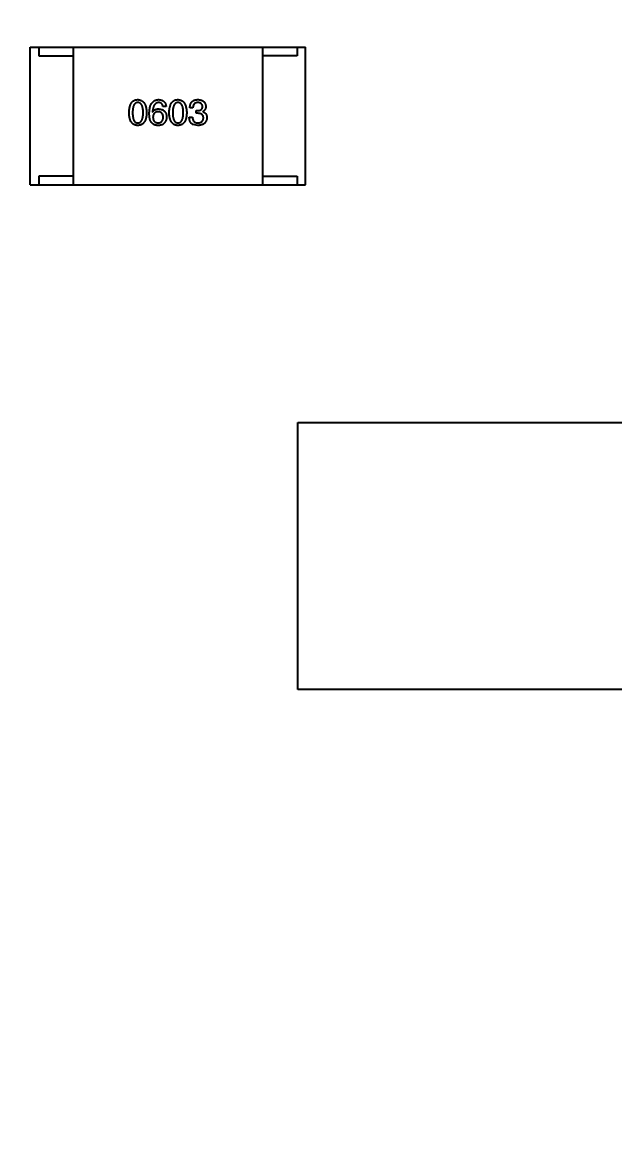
# Model space of a CAD drawing. Header units: inches. Extents: x -36 to 490, y -51 to 98.
# Drawn here: x 424.36 to 427.8, y 3.61 to 10.1 of the extents above; entities that cross this region are included whole.
import ezdxf

# ---------------------------------------------------------------- set-up
doc = ezdxf.new("R2010")
doc.units = ezdxf.units.IN
doc.header["$LTSCALE"] = 1.21
doc.header["$MEASUREMENT"] = 0
doc.header["$PDMODE"] = 3
doc.header["$PDSIZE"] = 0.3125
doc.layers.get('0').update_dxf_attribs({"linetype": 'CONTINUOUS'})
doc.layers.get('Defpoints').update_dxf_attribs({"linetype": 'CONTINUOUS'})
doc.layers.add('DIM', color=3, linetype='CONTINUOUS')
doc.styles.get("Standard").update_dxf_attribs({"font": 'txt', "width": 0.8})
doc.dimstyles.get("Standard").update_dxf_attribs({"dimtxt": 0.15625, "dimasz": 0.1875, "dimexe": 0.125, "dimexo": 0.0625, "dimgap": 0.09, "dimtad": 0, "dimtih": 1, "dimtoh": 1, "dimzin": 4, "dimdsep": 46, "dimtxsty": 'Standard', "dimblk": '_FILLED', "dimblk1": '_FILLED', "dimblk2": '_FILLED', "dimcen": 0.09, "dimazin": 1, "dimtp": 0.01, "dimtm": 0.01, "dimtfac": 1, "dimtofl": 0, "dimtmove": 0, "dimatfit": 3, "dimldrblk": '_FILLED', "dimfxl": 1, "dimtolj": 1, "dimtzin": 4, "dimarcsym": 0})

# ---------------------------------------------------------------- blocks, each defined once
blk = doc.blocks.new('_FILLED')
at = {"color": 0, "linetype": 'ByBlock'}
blk.add_solid([(0, 0), (-1, 0.1667), (-1, -0.1667)], dxfattribs=at)
blk = doc.blocks.new('*D70')
at = {"layer": 'Defpoints', "color": 0}
for p in [(406.8003, 41.9888), (406.8003, -7.0611), (488.6342, -7.0611)]:
    blk.add_point(p, dxfattribs=at)
at = {"layer": 'DIM', "color": 0, "lineweight": -2}
for p, q in [((406.8628, 41.9888), (488.7592, 41.9888)), ((488.6342, 39.4488), (488.6342, 21.3872)), ((488.6342, -4.5211), (488.6342, 13.5405)), ((406.8628, -7.0611), (488.7592, -7.0611))]:
    blk.add_line(p, q, dxfattribs=at)
at = {"layer": 'DIM', "color": 0, "lineweight": -2, "xscale": 2.54, "yscale": 2.54, "zscale": 2.54}
for p, rotation in [((488.6342, 41.9888), 90), ((488.6342, -7.0611), 270)]:
    blk.add_blockref('_FILLED', p, dxfattribs=dict(at, rotation=rotation))
at = {"layer": 'DIM', "color": 0, "insert": (488.6342, 17.4638), "char_height": 2.5, "attachment_point": 5, "rotation": 90, "line_spacing_factor": 2.5}
blk.add_mtext('\\A1;49.05', dxfattribs=at)

msp = doc.modelspace()

# ---------------------------------------------------------------- linework, layer by layer
at = {"color": 7, "linetype": 'Continuous'}
for p, q in [((424.4085, 9.9538), (426.0085, 9.9538)), ((424.4085, 9.1538), (424.4085, 9.9538)), ((424.4585, 9.9538), (424.4585, 9.9038)), ((424.6585, 9.9538), (424.6585, 9.1538)), ((425.7585, 9.9538), (425.7585, 9.1538)), ((425.9585, 9.9538), (425.9585, 9.9038)), ((426.0085, 9.1538), (426.0085, 9.9538)), ((424.4585, 9.9038), (424.6585, 9.9038)), ((425.9585, 9.9038), (425.7585, 9.9038)), ((425.1977, 9.6097), (425.1796, 9.6097)), ((425.119, 9.5777), (425.1198, 9.5769)), ((425.3324, 9.5465), (425.3513, 9.5465)), ((425.3538, 9.6006), (425.3357, 9.6006)), ((425.3718, 9.5851), (425.3816, 9.5851)), ((425.3718, 9.5695), (425.3718, 9.5851)), ((425.3808, 9.5695), (425.3718, 9.5695)), ((425.4103, 9.5793), (425.4103, 9.5785)), ((425.3816, 9.499), (425.3546, 9.5039)), ((424.4085, 9.1538), (426.0085, 9.1538)), ((424.6585, 9.2038), (424.4585, 9.2038)), ((424.4585, 9.2038), (424.4585, 9.1538)), ((425.7585, 9.2038), (425.9585, 9.2038)), ((425.9585, 9.2038), (425.9585, 9.1538)), ((425.9624, 7.7748), (427.9624, 7.7748)), ((425.9624, 6.2248), (425.9624, 7.7748)), ((427.9624, 6.2248), (425.9624, 6.2248))]:
    msp.add_line(p, q, dxfattribs=at)
for points, knots in [([(424.9827, 9.5728), (424.9828, 9.5758), (424.983, 9.5817), (424.9838, 9.5903), (424.9849, 9.5983), (424.9864, 9.6057), (424.9883, 9.6125), (424.9905, 9.6187), (424.9931, 9.6244), (424.9961, 9.6295), (424.9995, 9.634), (425.0032, 9.6379), (425.0074, 9.6413), (425.0119, 9.6441), (425.0168, 9.6462), (425.022, 9.6478), (425.0277, 9.6487), (425.0315, 9.6489), (425.0335, 9.649)], [0, 0, 0, 0, 0.088823, 0.172287, 0.250296, 0.323438, 0.392244, 0.456221, 0.516635, 0.573871, 0.628, 0.680335, 0.731489, 0.782557, 0.834044, 0.886738, 0.942089, 1, 1, 1, 1]), ([(425.0335, 9.6318), (425.0323, 9.6317), (425.0299, 9.6316), (425.0264, 9.631), (425.0232, 9.6298), (425.0202, 9.6282), (425.0175, 9.6261), (425.0149, 9.6235), (425.0127, 9.6205), (425.0107, 9.617), (425.0089, 9.613), (425.0073, 9.6086), (425.0061, 9.6038), (425.005, 9.5985), (425.0042, 9.5927), (425.0036, 9.5865), (425.0033, 9.5798), (425.0032, 9.5752), (425.0032, 9.5728)], [0, 0, 0, 0, 0.049764, 0.097007, 0.143217, 0.188577, 0.235116, 0.282997, 0.333719, 0.387776, 0.445989, 0.508679, 0.576563, 0.649481, 0.728235, 0.812722, 0.903548, 1, 1, 1, 1]), ([(425.0335, 9.649), (425.0355, 9.6489), (425.0393, 9.6487), (425.0449, 9.6476), (425.05, 9.6459), (425.0549, 9.6437), (425.0594, 9.641), (425.0635, 9.6376), (425.0672, 9.6336), (425.0706, 9.6291), (425.0736, 9.624), (425.0762, 9.6184), (425.0785, 9.6122), (425.0804, 9.6054), (425.0819, 9.598), (425.0831, 9.5901), (425.084, 9.5816), (425.0842, 9.5758), (425.0844, 9.5728)], [0, 0, 0, 0, 0.057415, 0.112361, 0.16496, 0.216437, 0.267441, 0.318839, 0.371478, 0.426325, 0.483626, 0.544235, 0.608673, 0.677374, 0.750405, 0.828394, 0.911525, 1, 1, 1, 1]), ([(425.0647, 9.5728), (425.0647, 9.5752), (425.0646, 9.5798), (425.0643, 9.5865), (425.0637, 9.5927), (425.0628, 9.5985), (425.0617, 9.6038), (425.0604, 9.6086), (425.0588, 9.613), (425.057, 9.617), (425.0549, 9.6205), (425.0526, 9.6235), (425.05, 9.6261), (425.0472, 9.6282), (425.0441, 9.6298), (425.0408, 9.631), (425.0372, 9.6316), (425.0348, 9.6317), (425.0335, 9.6318)], [0, 0, 0, 0, 0.095719, 0.185854, 0.269738, 0.347952, 0.420315, 0.487894, 0.550245, 0.608186, 0.662454, 0.713283, 0.761375, 0.808209, 0.854301, 0.901312, 0.949396, 1, 1, 1, 1]), ([(425.1001, 9.5695), (425.1002, 9.5726), (425.1004, 9.5788), (425.1012, 9.5876), (425.1024, 9.5959), (425.104, 9.6035), (425.106, 9.6106), (425.1083, 9.6171), (425.1111, 9.623), (425.1143, 9.6283), (425.1179, 9.633), (425.1219, 9.6371), (425.1263, 9.6406), (425.1311, 9.6435), (425.1363, 9.6458), (425.1419, 9.6475), (425.1479, 9.6486), (425.1521, 9.6489), (425.1542, 9.649)], [0, 0, 0, 0, 0.087517, 0.169686, 0.246944, 0.319347, 0.387088, 0.450961, 0.511075, 0.567974, 0.622351, 0.675039, 0.726853, 0.778688, 0.83093, 0.884738, 0.941043, 1, 1, 1, 1]), ([(425.1542, 9.6318), (425.1529, 9.6317), (425.1504, 9.6315), (425.1467, 9.6306), (425.1432, 9.6295), (425.14, 9.6278), (425.137, 9.6259), (425.1342, 9.6234), (425.1317, 9.6206), (425.1293, 9.6174), (425.1272, 9.6138), (425.1254, 9.6098), (425.1237, 9.6054), (425.1223, 9.6007), (425.1211, 9.5955), (425.1202, 9.5899), (425.1194, 9.5839), (425.1191, 9.5798), (425.119, 9.5777)], [0, 0, 0, 0, 0.054741, 0.107075, 0.158339, 0.208382, 0.258772, 0.310045, 0.362765, 0.417822, 0.475982, 0.537466, 0.602901, 0.673037, 0.747247, 0.826291, 0.910782, 1, 1, 1, 1]), ([(425.1542, 9.649), (425.1558, 9.6489), (425.1589, 9.6486), (425.1634, 9.6479), (425.1677, 9.647), (425.1716, 9.6457), (425.1753, 9.6442), (425.1788, 9.6424), (425.1819, 9.6403), (425.1848, 9.638), (425.1874, 9.6354), (425.1897, 9.6325), (425.1917, 9.6294), (425.1935, 9.6259), (425.195, 9.6223), (425.1961, 9.6183), (425.1971, 9.6141), (425.1975, 9.6112), (425.1977, 9.6097)], [0, 0, 0, 0, 0.073784, 0.144317, 0.211047, 0.274818, 0.336501, 0.395724, 0.453465, 0.510016, 0.566585, 0.622844, 0.680328, 0.739335, 0.800408, 0.863904, 0.93053, 1, 1, 1, 1]), ([(425.1796, 9.6097), (425.1792, 9.6114), (425.1785, 9.6147), (425.1767, 9.6193), (425.1743, 9.6232), (425.1713, 9.6264), (425.1678, 9.6288), (425.1637, 9.6305), (425.1592, 9.6316), (425.1559, 9.6317), (425.1542, 9.6318)], [0, 0, 0, 0, 0.1439, 0.274233, 0.394478, 0.509388, 0.621911, 0.738504, 0.863414, 1, 1, 1, 1]), ([(425.2159, 9.5728), (425.216, 9.5758), (425.2162, 9.5817), (425.2169, 9.5903), (425.218, 9.5983), (425.2196, 9.6057), (425.2214, 9.6125), (425.2237, 9.6187), (425.2263, 9.6244), (425.2293, 9.6295), (425.2326, 9.634), (425.2364, 9.6379), (425.2405, 9.6413), (425.245, 9.6441), (425.2499, 9.6462), (425.2552, 9.6478), (425.2608, 9.6487), (425.2647, 9.6489), (425.2667, 9.649)], [0, 0, 0, 0, 0.088823, 0.172287, 0.250296, 0.323438, 0.392244, 0.456221, 0.516635, 0.573871, 0.628, 0.680335, 0.731489, 0.782557, 0.834044, 0.886738, 0.942089, 1, 1, 1, 1]), ([(425.2667, 9.6318), (425.2655, 9.6317), (425.2631, 9.6316), (425.2596, 9.631), (425.2563, 9.6298), (425.2533, 9.6282), (425.2506, 9.6261), (425.2481, 9.6235), (425.2458, 9.6205), (425.2438, 9.617), (425.2421, 9.613), (425.2405, 9.6086), (425.2393, 9.6038), (425.2381, 9.5985), (425.2374, 9.5927), (425.2368, 9.5865), (425.2364, 9.5798), (425.2364, 9.5752), (425.2364, 9.5728)], [0, 0, 0, 0, 0.049764, 0.097007, 0.143217, 0.188577, 0.235116, 0.282997, 0.333719, 0.387776, 0.445989, 0.508679, 0.576563, 0.649481, 0.728235, 0.812722, 0.903548, 1, 1, 1, 1]), ([(425.2667, 9.649), (425.2686, 9.6489), (425.2725, 9.6487), (425.278, 9.6476), (425.2832, 9.6459), (425.288, 9.6437), (425.2925, 9.641), (425.2966, 9.6376), (425.3003, 9.6336), (425.3037, 9.6291), (425.3067, 9.624), (425.3094, 9.6184), (425.3116, 9.6122), (425.3135, 9.6054), (425.3151, 9.598), (425.3163, 9.5901), (425.3171, 9.5816), (425.3174, 9.5758), (425.3175, 9.5728)], [0, 0, 0, 0, 0.057415, 0.112361, 0.16496, 0.216437, 0.267441, 0.318839, 0.371478, 0.426325, 0.483626, 0.544235, 0.608673, 0.677374, 0.750405, 0.828394, 0.911525, 1, 1, 1, 1]), ([(425.2978, 9.5728), (425.2978, 9.5752), (425.2978, 9.5798), (425.2974, 9.5865), (425.2968, 9.5927), (425.296, 9.5985), (425.2949, 9.6038), (425.2936, 9.6086), (425.292, 9.613), (425.2902, 9.617), (425.2881, 9.6205), (425.2858, 9.6235), (425.2832, 9.6261), (425.2804, 9.6282), (425.2773, 9.6298), (425.274, 9.631), (425.2704, 9.6316), (425.2679, 9.6317), (425.2667, 9.6318)], [0, 0, 0, 0, 0.095719, 0.185854, 0.269738, 0.347952, 0.420315, 0.487894, 0.550245, 0.608186, 0.662454, 0.713283, 0.761375, 0.808209, 0.854301, 0.901312, 0.949396, 1, 1, 1, 1]), ([(425.3357, 9.6006), (425.3358, 9.6026), (425.3359, 9.6063), (425.3366, 9.6117), (425.3375, 9.6168), (425.3389, 9.6214), (425.3406, 9.6258), (425.3427, 9.6297), (425.3451, 9.6333), (425.348, 9.6366), (425.3511, 9.6394), (425.3547, 9.6419), (425.3586, 9.644), (425.3628, 9.6458), (425.3674, 9.6472), (425.3724, 9.6481), (425.3777, 9.6488), (425.3814, 9.6489), (425.3833, 9.649)], [0, 0, 0, 0, 0.074804, 0.144899, 0.211458, 0.274554, 0.334363, 0.392059, 0.448123, 0.503024, 0.558154, 0.613471, 0.670844, 0.729926, 0.792003, 0.857405, 0.926768, 1, 1, 1, 1]), ([(425.3824, 9.6318), (425.3813, 9.6318), (425.3791, 9.6317), (425.3759, 9.6314), (425.373, 9.6308), (425.3702, 9.6299), (425.3677, 9.6288), (425.3653, 9.6275), (425.3632, 9.6259), (425.3613, 9.624), (425.3596, 9.6219), (425.3581, 9.6196), (425.3568, 9.617), (425.3558, 9.6142), (425.3549, 9.6112), (425.3544, 9.6079), (425.3539, 9.6043), (425.3538, 9.6019), (425.3538, 9.6006)], [0, 0, 0, 0, 0.069877, 0.136363, 0.198671, 0.257968, 0.315462, 0.370709, 0.425568, 0.479847, 0.535753, 0.592303, 0.651386, 0.713311, 0.778642, 0.84836, 0.921866, 1, 1, 1, 1]), ([(425.3816, 9.5851), (425.3827, 9.5851), (425.3848, 9.5852), (425.3879, 9.5856), (425.3908, 9.5861), (425.3935, 9.5868), (425.396, 9.5877), (425.3982, 9.5888), (425.4003, 9.59), (425.4021, 9.5914), (425.4038, 9.593), (425.4052, 9.5947), (425.4065, 9.5967), (425.4075, 9.5988), (425.4083, 9.601), (425.4089, 9.6035), (425.4093, 9.6061), (425.4094, 9.6079), (425.4095, 9.6088)], [0, 0, 0, 0, 0.079415, 0.154091, 0.22508, 0.29186, 0.355026, 0.415127, 0.472418, 0.528511, 0.583551, 0.638361, 0.693547, 0.750023, 0.807857, 0.868401, 0.932259, 1, 1, 1, 1]), ([(425.4095, 9.6088), (425.4094, 9.6097), (425.4092, 9.6115), (425.4087, 9.614), (425.4081, 9.6164), (425.4072, 9.6186), (425.4062, 9.6206), (425.4049, 9.6224), (425.4035, 9.6242), (425.4019, 9.6257), (425.4001, 9.627), (425.3982, 9.6282), (425.396, 9.6293), (425.3936, 9.6301), (425.3911, 9.6308), (425.3884, 9.6313), (425.3855, 9.6317), (425.3835, 9.6317), (425.3824, 9.6318)], [0, 0, 0, 0, 0.067655, 0.132224, 0.194132, 0.253145, 0.309858, 0.366002, 0.421361, 0.47702, 0.532632, 0.590536, 0.65067, 0.713258, 0.779588, 0.848803, 0.921949, 1, 1, 1, 1]), ([(425.3833, 9.649), (425.385, 9.6489), (425.3883, 9.6488), (425.3932, 9.6481), (425.3978, 9.6472), (425.402, 9.646), (425.4059, 9.6446), (425.4096, 9.6429), (425.4129, 9.6409), (425.4159, 9.6386), (425.4186, 9.6361), (425.4209, 9.6332), (425.4229, 9.6301), (425.4247, 9.6267), (425.4261, 9.623), (425.4272, 9.6191), (425.428, 9.6149), (425.4282, 9.612), (425.4283, 9.6105)], [0, 0, 0, 0, 0.077845, 0.151584, 0.221397, 0.287366, 0.350104, 0.410398, 0.467998, 0.524388, 0.579979, 0.635152, 0.690917, 0.747936, 0.806661, 0.867861, 0.932479, 1, 1, 1, 1]), ([(425.4283, 9.6105), (425.4283, 9.6086), (425.4282, 9.6051), (425.4274, 9.6), (425.4259, 9.5954), (425.424, 9.5912), (425.4214, 9.5875), (425.4183, 9.5842), (425.4145, 9.5815), (425.4117, 9.58), (425.4103, 9.5793)], [0, 0, 0, 0, 0.143686, 0.277942, 0.40333, 0.521785, 0.638573, 0.755208, 0.874773, 1, 1, 1, 1]), ([(425.0335, 9.499), (425.0315, 9.4991), (425.0277, 9.4993), (425.022, 9.5002), (425.0168, 9.5017), (425.0119, 9.5038), (425.0074, 9.5065), (425.0032, 9.5097), (424.9995, 9.5135), (424.9961, 9.5179), (424.9931, 9.5228), (424.9905, 9.5283), (424.9883, 9.5343), (424.9864, 9.5409), (424.9849, 9.5481), (424.9838, 9.5558), (424.983, 9.5641), (424.9828, 9.5698), (424.9827, 9.5728)], [0, 0, 0, 0, 0.059135, 0.115606, 0.169241, 0.221578, 0.273261, 0.324749, 0.377329, 0.431642, 0.488541, 0.548597, 0.612232, 0.680174, 0.752504, 0.829777, 0.912307, 1, 1, 1, 1]), ([(425.0032, 9.5728), (425.0032, 9.5704), (425.0033, 9.5658), (425.0036, 9.5591), (425.0042, 9.5529), (425.005, 9.5471), (425.0061, 9.5418), (425.0073, 9.5369), (425.0089, 9.5325), (425.0107, 9.5286), (425.0127, 9.5251), (425.0149, 9.522), (425.0174, 9.5195), (425.0202, 9.5174), (425.0232, 9.5157), (425.0264, 9.5146), (425.0299, 9.5139), (425.0323, 9.5138), (425.0335, 9.5138)], [0, 0, 0, 0, 0.096457, 0.187288, 0.27178, 0.350132, 0.423455, 0.491343, 0.554037, 0.612253, 0.666313, 0.717038, 0.764921, 0.811214, 0.856775, 0.902988, 0.950234, 1, 1, 1, 1]), ([(425.0335, 9.5138), (425.0348, 9.5138), (425.0373, 9.514), (425.0408, 9.5148), (425.0441, 9.516), (425.0472, 9.5177), (425.0501, 9.5198), (425.0526, 9.5224), (425.0549, 9.5255), (425.057, 9.529), (425.0588, 9.5329), (425.0604, 9.5373), (425.0617, 9.5421), (425.0628, 9.5474), (425.0637, 9.5531), (425.0643, 9.5593), (425.0646, 9.5659), (425.0647, 9.5704), (425.0647, 9.5728)], [0, 0, 0, 0, 0.050879, 0.099377, 0.146973, 0.193618, 0.240619, 0.289461, 0.34047, 0.395283, 0.453059, 0.515633, 0.582666, 0.655287, 0.732971, 0.815933, 0.905166, 1, 1, 1, 1]), ([(425.0844, 9.5728), (425.0843, 9.5698), (425.0841, 9.5641), (425.0833, 9.5558), (425.0822, 9.5481), (425.0807, 9.5409), (425.0788, 9.5343), (425.0766, 9.5283), (425.074, 9.5228), (425.071, 9.5179), (425.0676, 9.5135), (425.0638, 9.5097), (425.0597, 9.5065), (425.0552, 9.5038), (425.0503, 9.5017), (425.045, 9.5002), (425.0394, 9.4993), (425.0355, 9.4991), (425.0335, 9.499)], [0, 0, 0, 0, 0.08769, 0.170218, 0.24749, 0.319818, 0.387758, 0.451391, 0.511445, 0.568185, 0.622681, 0.67526, 0.726746, 0.778428, 0.830764, 0.884397, 0.940866, 1, 1, 1, 1]), ([(425.1108, 9.5187), (425.1099, 9.5202), (425.1081, 9.5235), (425.106, 9.5287), (425.1042, 9.5344), (425.1027, 9.5405), (425.1015, 9.5471), (425.1007, 9.5542), (425.1002, 9.5617), (425.1001, 9.5668), (425.1001, 9.5695)], [0, 0, 0, 0, 0.101889, 0.209155, 0.322694, 0.442863, 0.569758, 0.70479, 0.848502, 1, 1, 1, 1]), ([(425.1198, 9.5769), (425.1206, 9.5783), (425.1223, 9.5811), (425.1255, 9.5848), (425.1292, 9.588), (425.1333, 9.5905), (425.1379, 9.5925), (425.1429, 9.5939), (425.1484, 9.5948), (425.1522, 9.5949), (425.1542, 9.5949)], [0, 0, 0, 0, 0.122276, 0.239997, 0.35611, 0.473903, 0.59404, 0.720428, 0.855383, 1, 1, 1, 1]), ([(425.1517, 9.5785), (425.1506, 9.5785), (425.1483, 9.5784), (425.145, 9.5779), (425.142, 9.5772), (425.1391, 9.5763), (425.1364, 9.5751), (425.134, 9.5737), (425.1318, 9.572), (425.1298, 9.5701), (425.128, 9.568), (425.1264, 9.5656), (425.125, 9.563), (425.1239, 9.5602), (425.123, 9.5571), (425.1222, 9.5538), (425.1217, 9.5503), (425.1215, 9.5478), (425.1214, 9.5465)], [0, 0, 0, 0, 0.070453, 0.136523, 0.199866, 0.260392, 0.318446, 0.374657, 0.430182, 0.485556, 0.541071, 0.598396, 0.657208, 0.718642, 0.783247, 0.851631, 0.923928, 1, 1, 1, 1]), ([(425.1214, 9.5465), (425.1215, 9.5452), (425.1217, 9.5427), (425.1222, 9.5391), (425.123, 9.5357), (425.1239, 9.5325), (425.1251, 9.5296), (425.1265, 9.527), (425.1281, 9.5245), (425.13, 9.5224), (425.132, 9.5204), (425.1344, 9.5187), (425.1368, 9.5172), (425.1396, 9.5161), (425.1425, 9.5151), (425.1457, 9.5144), (425.149, 9.5139), (425.1514, 9.5138), (425.1526, 9.5138)], [0, 0, 0, 0, 0.076467, 0.148148, 0.216496, 0.280559, 0.342274, 0.401168, 0.458322, 0.514073, 0.569257, 0.62465, 0.68124, 0.739113, 0.799947, 0.862804, 0.929597, 1, 1, 1, 1]), ([(425.1813, 9.5474), (425.1812, 9.5486), (425.181, 9.551), (425.1805, 9.5544), (425.1797, 9.5577), (425.1789, 9.5607), (425.1777, 9.5634), (425.1764, 9.566), (425.1748, 9.5683), (425.1731, 9.5703), (425.1711, 9.5722), (425.169, 9.5738), (425.1666, 9.5752), (425.164, 9.5763), (425.1612, 9.5772), (425.1583, 9.5779), (425.1551, 9.5784), (425.1529, 9.5785), (425.1517, 9.5785)], [0, 0, 0, 0, 0.076288, 0.14871, 0.216387, 0.281386, 0.342528, 0.402111, 0.4591, 0.514852, 0.569974, 0.625644, 0.682226, 0.740156, 0.800362, 0.863471, 0.930116, 1, 1, 1, 1]), ([(425.1526, 9.5138), (425.1537, 9.5139), (425.1558, 9.514), (425.1589, 9.5146), (425.1618, 9.5154), (425.1645, 9.5164), (425.167, 9.5177), (425.1693, 9.5192), (425.1714, 9.521), (425.1733, 9.523), (425.175, 9.5252), (425.1765, 9.5277), (425.1778, 9.5304), (425.1789, 9.5333), (425.1798, 9.5365), (425.1805, 9.5399), (425.181, 9.5435), (425.1812, 9.5461), (425.1813, 9.5474)], [0, 0, 0, 0, 0.066682, 0.130303, 0.190802, 0.248749, 0.30534, 0.361219, 0.415721, 0.471765, 0.528279, 0.586428, 0.64659, 0.710143, 0.776461, 0.846692, 0.921137, 1, 1, 1, 1]), ([(425.1542, 9.5949), (425.156, 9.5947), (425.1596, 9.5944), (425.1647, 9.5935), (425.1695, 9.5924), (425.174, 9.5908), (425.1781, 9.589), (425.1819, 9.5869), (425.1854, 9.5844), (425.1885, 9.5816), (425.1913, 9.5786), (425.1937, 9.5751), (425.1958, 9.5714), (425.1975, 9.5674), (425.1988, 9.563), (425.1999, 9.5583), (425.2007, 9.5534), (425.2008, 9.5499), (425.2009, 9.5482)], [0, 0, 0, 0, 0.074228, 0.144548, 0.211288, 0.274576, 0.335162, 0.393915, 0.450599, 0.506657, 0.562409, 0.618617, 0.676096, 0.735061, 0.79654, 0.860906, 0.928473, 1, 1, 1, 1]), ([(425.2009, 9.5482), (425.2009, 9.5464), (425.2008, 9.543), (425.2001, 9.5379), (425.1989, 9.533), (425.1973, 9.5283), (425.1952, 9.5237), (425.1927, 9.5194), (425.1897, 9.5152), (425.1874, 9.5126), (425.1862, 9.5113)], [0, 0, 0, 0, 0.12904, 0.253809, 0.377066, 0.499122, 0.621469, 0.744665, 0.870607, 1, 1, 1, 1]), ([(425.2667, 9.499), (425.2647, 9.4991), (425.2608, 9.4993), (425.2552, 9.5002), (425.2499, 9.5017), (425.245, 9.5038), (425.2405, 9.5065), (425.2364, 9.5097), (425.2326, 9.5135), (425.2293, 9.5179), (425.2263, 9.5228), (425.2237, 9.5283), (425.2214, 9.5343), (425.2196, 9.5409), (425.218, 9.5481), (425.2169, 9.5558), (425.2162, 9.5641), (425.216, 9.5698), (425.2159, 9.5728)], [0, 0, 0, 0, 0.059135, 0.115606, 0.169241, 0.221578, 0.273261, 0.324749, 0.377329, 0.431642, 0.488541, 0.548597, 0.612232, 0.680174, 0.752504, 0.829777, 0.912307, 1, 1, 1, 1]), ([(425.2364, 9.5728), (425.2364, 9.5704), (425.2364, 9.5658), (425.2368, 9.5591), (425.2374, 9.5529), (425.2382, 9.5471), (425.2393, 9.5418), (425.2405, 9.5369), (425.2421, 9.5325), (425.2438, 9.5286), (425.2458, 9.5251), (425.2481, 9.522), (425.2506, 9.5195), (425.2534, 9.5174), (425.2563, 9.5157), (425.2596, 9.5146), (425.2631, 9.5139), (425.2655, 9.5138), (425.2667, 9.5138)], [0, 0, 0, 0, 0.096457, 0.187288, 0.27178, 0.350132, 0.423455, 0.491343, 0.554037, 0.612253, 0.666313, 0.717038, 0.764921, 0.811214, 0.856775, 0.902988, 0.950234, 1, 1, 1, 1]), ([(425.2667, 9.5138), (425.2679, 9.5138), (425.2704, 9.514), (425.274, 9.5148), (425.2773, 9.516), (425.2804, 9.5177), (425.2832, 9.5198), (425.2858, 9.5224), (425.2881, 9.5255), (425.2902, 9.529), (425.292, 9.5329), (425.2935, 9.5373), (425.2949, 9.5421), (425.296, 9.5474), (425.2968, 9.5531), (425.2974, 9.5593), (425.2978, 9.5659), (425.2978, 9.5704), (425.2978, 9.5728)], [0, 0, 0, 0, 0.050879, 0.099377, 0.146973, 0.193618, 0.240619, 0.289461, 0.34047, 0.395283, 0.453059, 0.515633, 0.582666, 0.655287, 0.732971, 0.815933, 0.905166, 1, 1, 1, 1]), ([(425.3175, 9.5728), (425.3174, 9.5698), (425.3172, 9.5641), (425.3164, 9.5558), (425.3153, 9.5481), (425.3138, 9.5409), (425.312, 9.5343), (425.3097, 9.5283), (425.3071, 9.5228), (425.3041, 9.5179), (425.3008, 9.5135), (425.297, 9.5097), (425.2929, 9.5065), (425.2883, 9.5038), (425.2834, 9.5017), (425.2782, 9.5002), (425.2726, 9.4993), (425.2687, 9.4991), (425.2667, 9.499)], [0, 0, 0, 0, 0.08769, 0.170218, 0.24749, 0.319818, 0.387758, 0.451391, 0.511445, 0.568185, 0.622681, 0.67526, 0.726746, 0.778428, 0.830764, 0.884397, 0.940866, 1, 1, 1, 1]), ([(425.3546, 9.5039), (425.3537, 9.5043), (425.352, 9.5052), (425.3496, 9.5067), (425.3473, 9.5084), (425.3452, 9.5102), (425.3432, 9.5123), (425.3414, 9.5145), (425.3398, 9.5169), (425.3383, 9.5195), (425.337, 9.5223), (425.3359, 9.5252), (425.3349, 9.5283), (425.3341, 9.5316), (425.3334, 9.5351), (425.3329, 9.5388), (425.3326, 9.5426), (425.3325, 9.5452), (425.3324, 9.5465)], [0, 0, 0, 0, 0.056906, 0.113264, 0.168825, 0.223843, 0.279195, 0.335267, 0.392098, 0.450414, 0.51054, 0.572219, 0.636652, 0.703156, 0.773102, 0.845505, 0.921063, 1, 1, 1, 1]), ([(425.3513, 9.5465), (425.3513, 9.5452), (425.3514, 9.5426), (425.3519, 9.5389), (425.3526, 9.5355), (425.3535, 9.5322), (425.3546, 9.5293), (425.356, 9.5266), (425.3576, 9.5241), (425.3594, 9.5219), (425.3615, 9.52), (425.3638, 9.5183), (425.3664, 9.5169), (425.3692, 9.5158), (425.3721, 9.5148), (425.3754, 9.5142), (425.3788, 9.5138), (425.3812, 9.5138), (425.3824, 9.5138)], [0, 0, 0, 0, 0.07723, 0.149593, 0.217944, 0.282232, 0.34411, 0.402297, 0.458791, 0.513966, 0.568538, 0.623291, 0.679957, 0.737243, 0.798142, 0.86118, 0.928728, 1, 1, 1, 1]), ([(425.4144, 9.5424), (425.4144, 9.5435), (425.4144, 9.5457), (425.414, 9.5487), (425.4133, 9.5516), (425.4124, 9.5543), (425.4112, 9.5567), (425.4097, 9.559), (425.408, 9.561), (425.406, 9.5628), (425.4038, 9.5644), (425.4013, 9.5658), (425.3985, 9.5669), (425.3954, 9.5678), (425.3922, 9.5686), (425.3886, 9.5691), (425.3848, 9.5695), (425.3822, 9.5695), (425.3808, 9.5695)], [0, 0, 0, 0, 0.066518, 0.129194, 0.188613, 0.245254, 0.300032, 0.353805, 0.407079, 0.461108, 0.516272, 0.574141, 0.634837, 0.699275, 0.767504, 0.840272, 0.917505, 1, 1, 1, 1]), ([(425.4349, 9.5449), (425.4348, 9.5431), (425.4345, 9.5396), (425.4336, 9.5346), (425.4324, 9.5298), (425.4307, 9.5255), (425.4287, 9.5214), (425.4263, 9.5177), (425.4235, 9.5143), (425.4204, 9.5112), (425.4168, 9.5085), (425.4129, 9.5061), (425.4086, 9.5041), (425.4039, 9.5024), (425.3989, 9.501), (425.3935, 9.5), (425.3877, 9.4993), (425.3837, 9.4991), (425.3816, 9.499)], [0, 0, 0, 0, 0.068236, 0.132937, 0.194125, 0.253174, 0.310181, 0.365986, 0.421096, 0.476216, 0.532352, 0.590232, 0.649824, 0.71274, 0.778406, 0.848058, 0.921922, 1, 1, 1, 1]), ([(425.4103, 9.5785), (425.4113, 9.5782), (425.4133, 9.5776), (425.4161, 9.5764), (425.4186, 9.5751), (425.4211, 9.5737), (425.4233, 9.5721), (425.4253, 9.5704), (425.4272, 9.5685), (425.4288, 9.5665), (425.4302, 9.5643), (425.4315, 9.5619), (425.4325, 9.5594), (425.4334, 9.5568), (425.4341, 9.5541), (425.4345, 9.5511), (425.4349, 9.5481), (425.4349, 9.546), (425.4349, 9.5449)], [0, 0, 0, 0, 0.069445, 0.136039, 0.200011, 0.261745, 0.322328, 0.381403, 0.438864, 0.496655, 0.554398, 0.612391, 0.672266, 0.733005, 0.79604, 0.861293, 0.928785, 1, 1, 1, 1]), ([(425.1493, 9.499), (425.1472, 9.4991), (425.1432, 9.4993), (425.1374, 9.5004), (425.132, 9.502), (425.1269, 9.5042), (425.1223, 9.507), (425.118, 9.5103), (425.1141, 9.5142), (425.1119, 9.5172), (425.1108, 9.5187)], [0, 0, 0, 0, 0.137449, 0.267856, 0.393219, 0.514735, 0.63397, 0.753734, 0.874967, 1, 1, 1, 1]), ([(425.1862, 9.5113), (425.1852, 9.5102), (425.1833, 9.5081), (425.1799, 9.5055), (425.176, 9.5033), (425.1716, 9.5016), (425.1667, 9.5002), (425.1613, 9.4994), (425.1555, 9.4989), (425.1514, 9.499), (425.1493, 9.499)], [0, 0, 0, 0, 0.105033, 0.21147, 0.321511, 0.438526, 0.563605, 0.698055, 0.843218, 1, 1, 1, 1]), ([(425.3824, 9.5138), (425.3837, 9.5138), (425.3861, 9.514), (425.3895, 9.5145), (425.3928, 9.5152), (425.3958, 9.5161), (425.3986, 9.5172), (425.4011, 9.5185), (425.4035, 9.52), (425.4056, 9.5217), (425.4075, 9.5236), (425.4092, 9.5257), (425.4106, 9.528), (425.4118, 9.5305), (425.4129, 9.5332), (425.4136, 9.5361), (425.4142, 9.5392), (425.4143, 9.5414), (425.4144, 9.5424)], [0, 0, 0, 0, 0.076694, 0.149502, 0.218019, 0.283183, 0.345589, 0.405199, 0.462852, 0.519478, 0.575313, 0.630559, 0.687006, 0.744638, 0.804006, 0.866059, 0.931486, 1, 1, 1, 1])]:
    msp.add_open_spline(points, degree=3, knots=knots, dxfattribs=at)

# ---------------------------------------------------------------- dimensions: what is measured, and where the dimension line sits
at = {"layer": 'DIM'}
dim = msp.add_linear_dim(base=(488.6342, -7.0611), p1=(406.8003, 41.9888), p2=(406.8003, -7.0611), angle=90, dimstyle='Standard', override={"dimtxt": 2.5, "dimasz": 2.54, "dimtih": 0, "dimtoh": 0, "dimzin": 0, "dimcen": 0.198, "dimadec": 0, "dimazin": 0, "dimtp": 0, "dimtm": 0, "dimtdec": 4, "dimtzin": 0}, dxfattribs=at)
dim.commit()
dim.dimension.update_dxf_attribs({"geometry": '*D70', "text_midpoint": (488.6342, 17.4638)})

doc.saveas('drawing.dxf')
